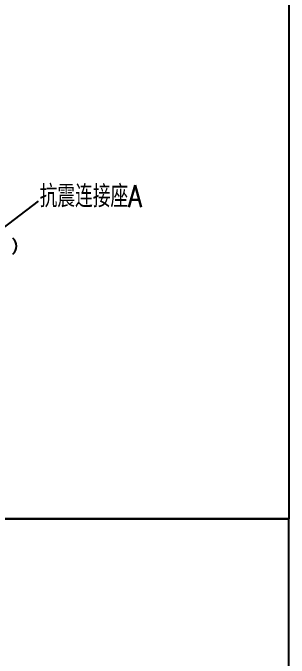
# Model space of a CAD drawing. Extents: x 27938 to 1042331, y -235042 to 1535213.
# Drawn here: x 734637 to 739628, y 737563 to 749213 of the extents above; entities that cross this region are included whole.
import ezdxf

# ---------------------------------------------------------------- set-up
doc = ezdxf.new("R2010")
doc.units = 0
doc.header["$LTSCALE"] = 1000
doc.header["$MEASUREMENT"] = 0
doc.layers.add('W_DIM', color=4, linetype='Continuous')
doc.styles.get("Standard").update_dxf_attribs({"font": 'gbenor.shx', "bigfont": 'gbcbig.shx'})
doc.styles.add('wwp100', font='txt.shx', dxfattribs={"width": 0.7, "height": 400, "bigfont": 'hztxt.shx'})
doc.dimstyles.get("Standard").update_dxf_attribs({"dimtxt": 0.18, "dimasz": 0.18, "dimexe": 0.18, "dimexo": 0.0625, "dimgap": 0.09, "dimtad": 0, "dimtih": 1, "dimtoh": 1, "dimdec": 4, "dimzin": 0, "dimdsep": 46, "dimtxsty": 'Standard', "dimcen": 0.09, "dimadec": 0, "dimazin": 0, "dimtfac": 1, "dimtdec": 4, "dimtofl": 0, "dimtmove": 0, "dimatfit": 3, "dimfxl": 1, "dimtolj": 1, "dimtzin": 0, "dimarcsym": 0})

msp = doc.modelspace()

# ---------------------------------------------------------------- linework, layer by layer
at = {"color": 7}
for p, q in [((739628.1, 740076.3), (739628.1, 759085.7)), ((739628.1, 740076.3), (739628.1, 759085.7)), ((692811.3, 740076.3), (739628.1, 740076.3)), ((739625.8, 740076.3), (716890.7, 740076.3)), ((739625.8, 722656), (739625.8, 740076.3))]:
    msp.add_line(p, q, dxfattribs=at)
msp.add_arc((734495.2, 745001.2), 204.4, 313.94552, 46.05448)

# ---------------------------------------------------------------- texts
at = {"layer": 'W_DIM', "color": 7, "style": 'wwp100', "width": 0.8}
msp.add_text('抗震连接座A', height=400, dxfattribs=at).set_placement((735120.7, 745702.9))

# ---------------------------------------------------------------- leaders
msp.add_leader([(734295.8, 745205.7), (735097.1, 745814.9)], dimstyle='Standard', override={"dimgap": 20})

doc.saveas('drawing.dxf')
